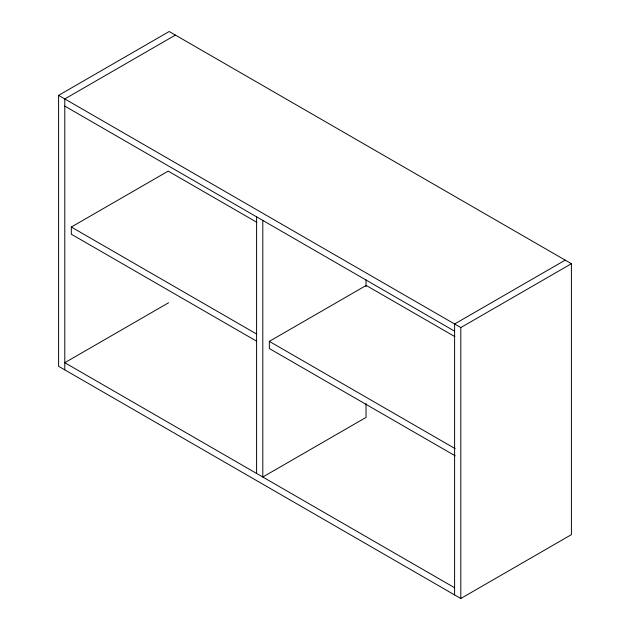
<?xml version="1.0" encoding="UTF-8"?>
<svg xmlns="http://www.w3.org/2000/svg" width="630" height="630" viewBox="0 0 630 630"><rect width="100%" height="100%" fill="white"/><g stroke="black" fill="none" stroke-linecap="round" stroke-linejoin="round"><path stroke-width="0.94" d="M58.59 95.358L169.194 31.5L571.41 263.718L571.41 534.642L460.806 598.5L58.59 366.282L58.59 95.358L460.806 327.576L571.41 263.718M175.4 35.083L64.788 98.941L64.788 369.865M256.308 341.011L71.324 234.21L71.324 227.044L168.194 171.124L256.851 222.311M168.588 302.77L64.788 362.707L454.6 587.759M455.167 455.821L269.333 348.524L269.333 341.365L366.195 285.437L454.852 336.625M565.212 260.135L454.6 323.993L454.6 594.917M64.788 106.1L454.6 331.159M71.324 227.044L256.308 333.853M269.333 341.365L455.167 448.662M460.806 327.576L460.806 598.5M366.03 279.775L366.03 286.658M366.03 403.657L366.03 417.422L262.797 477.02L262.797 220.421M256.591 216.838L256.591 473.445"/></g></svg>
